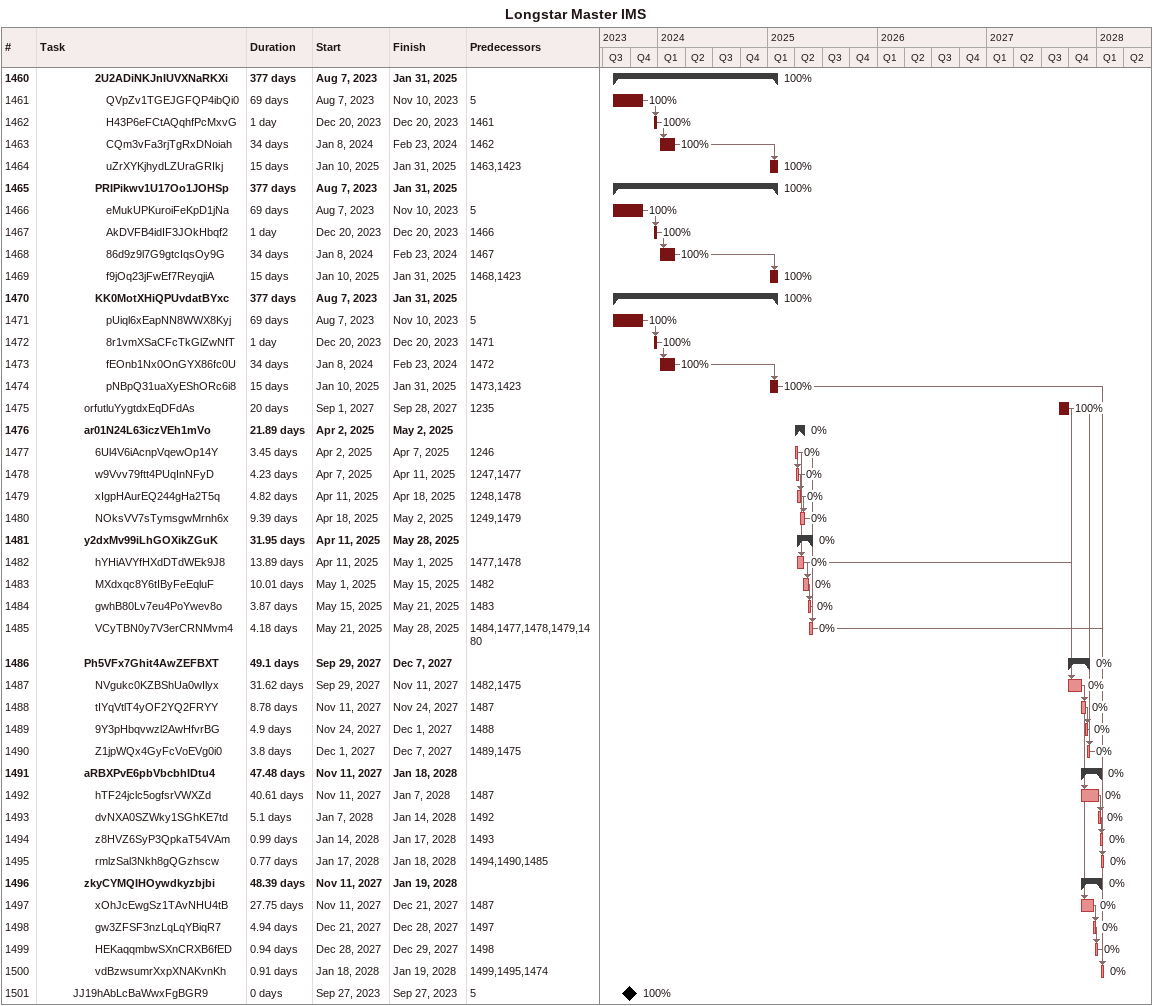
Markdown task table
Longstar Master IMS

| ID | Level | Task | Duration | Start | Finish | Predecessors | % complete |
|---|---|---|---|---|---|---|---|
| 1460 | 6 | **2U2ADiNKJnIUVXNaRKXi** | 377d | 2023-08-07 | 2025-01-31 |  | 100 |
| 1461 | 7 | QVpZv1TGEJGFQP4ibQi0 | 69d | 2023-08-07 | 2023-11-10 | 5 | 100 |
| 1462 | 7 | H43P6eFCtAQqhfPcMxvG | 1d | 2023-12-20 | 2023-12-20 | 1461 | 100 |
| 1463 | 7 | CQm3vFa3rjTgRxDNoiah | 34d | 2024-01-08 | 2024-02-23 | 1462 | 100 |
| 1464 | 7 | uZrXYKjhydLZUraGRIkj | 15d | 2025-01-10 | 2025-01-31 | 1463, 1423 | 100 |
| 1465 | 6 | **PRIPikwv1U17Oo1JOHSp** | 377d | 2023-08-07 | 2025-01-31 |  | 100 |
| 1466 | 7 | eMukUPKuroiFeKpD1jNa | 69d | 2023-08-07 | 2023-11-10 | 5 | 100 |
| 1467 | 7 | AkDVFB4idIF3JOkHbqf2 | 1d | 2023-12-20 | 2023-12-20 | 1466 | 100 |
| 1468 | 7 | 86d9z9l7G9gtcIqsOy9G | 34d | 2024-01-08 | 2024-02-23 | 1467 | 100 |
| 1469 | 7 | f9jOq23jFwEf7ReyqjiA | 15d | 2025-01-10 | 2025-01-31 | 1468, 1423 | 100 |
| 1470 | 6 | **KK0MotXHiQPUvdatBYxc** | 377d | 2023-08-07 | 2025-01-31 |  | 100 |
| 1471 | 7 | pUiql6xEapNN8WWX8Kyj | 69d | 2023-08-07 | 2023-11-10 | 5 | 100 |
| 1472 | 7 | 8r1vmXSaCFcTkGlZwNfT | 1d | 2023-12-20 | 2023-12-20 | 1471 | 100 |
| 1473 | 7 | fEOnb1Nx0OnGYX86fc0U | 34d | 2024-01-08 | 2024-02-23 | 1472 | 100 |
| 1474 | 7 | pNBpQ31uaXyEShORc6i8 | 15d | 2025-01-10 | 2025-01-31 | 1473, 1423 | 100 |
| 1475 | 5 | orfutluYygtdxEqDFdAs | 20d | 2027-09-01 | 2027-09-28 | 1235 | 100 |
| 1476 | 5 | **ar01N24L63iczVEh1mVo** | 21.89d | 2025-04-02 | 2025-05-02 |  | 0 |
| 1477 | 6 | 6Ul4V6iAcnpVqewOp14Y | 3.45d | 2025-04-02 | 2025-04-07 | 1246 | 0 |
| 1478 | 6 | w9Vvv79ftt4PUqInNFyD | 4.23d | 2025-04-07 | 2025-04-11 | 1247, 1477 | 0 |
| 1479 | 6 | xIgpHAurEQ244gHa2T5q | 4.82d | 2025-04-11 | 2025-04-18 | 1248, 1478 | 0 |
| 1480 | 6 | NOksVV7sTymsgwMrnh6x | 9.39d | 2025-04-18 | 2025-05-02 | 1249, 1479 | 0 |
| 1481 | 5 | **y2dxMv99iLhGOXikZGuK** | 31.95d | 2025-04-11 | 2025-05-28 |  | 0 |
| 1482 | 6 | hYHiAVYfHXdDTdWEk9J8 | 13.89d | 2025-04-11 | 2025-05-01 | 1477, 1478 | 0 |
| 1483 | 6 | MXdxqc8Y6tIByFeEqluF | 10.01d | 2025-05-01 | 2025-05-15 | 1482 | 0 |
| 1484 | 6 | gwhB80Lv7eu4PoYwev8o | 3.87d | 2025-05-15 | 2025-05-21 | 1483 | 0 |
| 1485 | 6 | VCyTBN0y7V3erCRNMvm4 | 4.18d | 2025-05-21 | 2025-05-28 | 1484, 1477, 1478, 1479, 1480 | 0 |
| 1486 | 5 | **Ph5VFx7Ghit4AwZEFBXT** | 49.1d | 2027-09-29 | 2027-12-07 |  | 0 |
| 1487 | 6 | NVgukc0KZBShUa0wIlyx | 31.62d | 2027-09-29 | 2027-11-11 | 1482, 1475 | 0 |
| 1488 | 6 | tIYqVtlT4yOF2YQ2FRYY | 8.78d | 2027-11-11 | 2027-11-24 | 1487 | 0 |
| 1489 | 6 | 9Y3pHbqvwzl2AwHfvrBG | 4.9d | 2027-11-24 | 2027-12-01 | 1488 | 0 |
| 1490 | 6 | Z1jpWQx4GyFcVoEVg0i0 | 3.8d | 2027-12-01 | 2027-12-07 | 1489, 1475 | 0 |
| 1491 | 5 | **aRBXPvE6pbVbcbhlDtu4** | 47.48d | 2027-11-11 | 2028-01-18 |  | 0 |
| 1492 | 6 | hTF24jclc5ogfsrVWXZd | 40.61d | 2027-11-11 | 2028-01-07 | 1487 | 0 |
| 1493 | 6 | dvNXA0SZWky1SGhKE7td | 5.1d | 2028-01-07 | 2028-01-14 | 1492 | 0 |
| 1494 | 6 | z8HVZ6SyP3QpkaT54VAm | 0.99d | 2028-01-14 | 2028-01-17 | 1493 | 0 |
| 1495 | 6 | rmlzSal3Nkh8gQGzhscw | 0.77d | 2028-01-17 | 2028-01-18 | 1494, 1490, 1485 | 0 |
| 1496 | 5 | **zkyCYMQIHOywdkyzbjbi** | 48.39d | 2027-11-11 | 2028-01-19 |  | 0 |
| 1497 | 6 | xOhJcEwgSz1TAvNHU4tB | 27.75d | 2027-11-11 | 2027-12-21 | 1487 | 0 |
| 1498 | 6 | gw3ZFSF3nzLqLqYBiqR7 | 4.94d | 2027-12-21 | 2027-12-28 | 1497 | 0 |
| 1499 | 6 | HEKaqqmbwSXnCRXB6fED | 0.94d | 2027-12-28 | 2027-12-29 | 1498 | 0 |
| 1500 | 6 | vdBzwsumrXxpXNAKvnKh | 0.91d | 2028-01-18 | 2028-01-19 | 1499, 1495, 1474 | 0 |
| 1501 | 4 | JJ19hAbLcBaWwxFgBGR9 | 0d | 2023-09-27 | 2023-09-27 | 5 | 100 |
